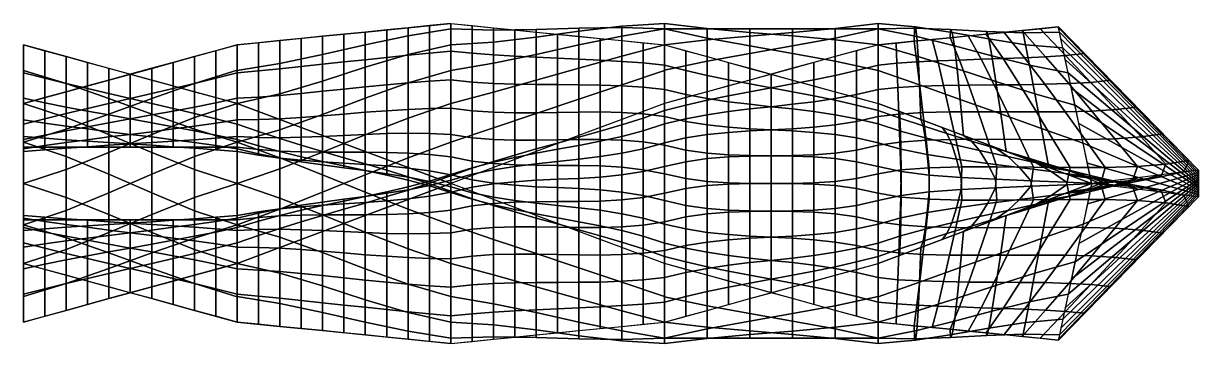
# Model space of a CAD drawing. Extents: x -33 to 54.7, y 53.9 to 60.1.
# Drawn here: x 32.68 to 54.68, y 54.01 to 60.01 of the extents above; entities that cross this region are included whole.
import ezdxf

# ---------------------------------------------------------------- set-up
doc = ezdxf.new("R2010")
doc.units = 0
doc.header["$LTSCALE"] = 2
doc.header["$MEASUREMENT"] = 0
doc.layers.get('0').update_dxf_attribs({"linetype": 'CONTINUOUS'})
for name, color, linetype in [('MESH1', 7, 'CONTINUOUS'), ('MESH2', 7, 'CONTINUOUS'), ('MESHGL', 7, 'CONTINUOUS'), ('POINTA', 7, 'CONTINUOUS')]:
    doc.layers.add(name, color=color, linetype=linetype)

# ---------------------------------------------------------------- blocks, each defined once
blk = doc.blocks.new('3')
at = {"layer": 'MESH1'}
mesh = blk.add_polymesh((6, 7), dxfattribs=at)
for k, corner in enumerate([(0, 0, 3), (0.776, 0, 2.898), (1.5, 0, 2.598), (2.121, 0, 2.121), (2.598, 0, 1.5), (2.898, 0, 0.776), (3, 0), (0.3, 0.8, 2.92), (1.047, 0.8, 2.771), (1.711, 0.8, 2.418), (2.255, 0.8, 1.89), (2.649, 0.8, 1.227), (2.873, 0.8, 0.479), (2.92, 0.8, -0.3), (0.6, 1.6, 2.839), (1.315, 1.6, 2.601), (1.935, 1.6, 2.179), (2.421, 1.6, 1.602), (2.744, 1.6, 0.914), (2.885, 1.6, 0.162), (2.839, 1.6, -0.6), (0.9, 2.4, 2.759), (1.583, 2.4, 2.418), (2.163, 2.4, 1.919), (2.598, 2.4, 1.295), (2.854, 2.4, 0.586), (2.91, 2.4, -0.162), (2.759, 2.4, -0.9), (1.2, 3.2, 2.678), (1.851, 3.2, 2.248), (2.387, 3.2, 1.68), (2.764, 3.2, 1.008), (2.949, 3.2, 0.273), (2.923, 3.2, -0.479), (2.678, 3.2, -1.2), (1.5, 4, 2.598), (2.121, 4, 2.121), (2.598, 4, 1.5), (2.898, 4, 0.776), (3, 4), (2.898, 4, -0.776), (2.598, 4, -1.5)]):
    mesh.set_mesh_vertex(divmod(k, 7), corner)
blk = doc.blocks.new('TIP')
at = {"layer": 'POINTA'}
for points in [[(-2.88, 0.002, -0.392), (-2.905, 0.008), (-0.221, -2.616, 0.433), (-0.179, -2.616, 0.361)], [(-2.805, -0.013, -0.776), (-2.88, 0.002, -0.392), (-0.179, -2.616, 0.361), (-0.137, -2.616, 0.289)], [(2.864, -0.013, 0.776), (2.939, 0.002, 0.392), (0.238, -2.616, -0.361), (0.196, -2.616, -0.289)], [(2.939, 0.002, 0.392), (2.964, 0.008), (0.279, -2.616, -0.433), (0.238, -2.616, -0.361)], [(-2.682, -0.04, -1.148), (-2.805, -0.013, -0.776), (-0.137, -2.616, 0.289), (-0.096, -2.616, 0.217)], [(-2.512, -0.076, -1.5), (-2.682, -0.04, -1.148), (-0.096, -2.616, 0.217), (-0.054, -2.616, 0.144)], [(-2.299, -0.121, -1.826), (-2.512, -0.076, -1.5), (-0.054, -2.616, 0.144), (-0.012, -2.616, 0.072)], [(-2.046, -0.175, -2.121), (-2.299, -0.121, -1.826), (-0.012, -2.616, 0.072), (0.029, -2.616)], [(-1.757, -0.236, -2.38), (-2.046, -0.175, -2.121), (0.029, -2.616), (0.071, -2.616, -0.072)], [(1.816, -0.236, 2.38), (2.104, -0.175, 2.121), (0.029, -2.616), (-0.012, -2.616, 0.072)], [(2.104, -0.175, 2.121), (2.357, -0.121, 1.826), (0.071, -2.616, -0.072), (0.029, -2.616)], [(2.357, -0.121, 1.826), (2.571, -0.076, 1.5), (0.113, -2.616, -0.144), (0.071, -2.616, -0.072)], [(2.571, -0.076, 1.5), (2.74, -0.04, 1.148), (0.154, -2.616, -0.217), (0.113, -2.616, -0.144)], [(2.74, -0.04, 1.148), (2.864, -0.013, 0.776), (0.196, -2.616, -0.289), (0.154, -2.616, -0.217)], [(-1.438, -0.304, -2.598), (-1.757, -0.236, -2.38), (0.071, -2.616, -0.072), (0.113, -2.616, -0.144)], [(-1.094, -0.377, -2.772), (-1.438, -0.304, -2.598), (0.113, -2.616, -0.144), (0.154, -2.616, -0.217)], [(-0.73, -0.455, -2.898), (-1.094, -0.377, -2.772), (0.154, -2.616, -0.217), (0.196, -2.616, -0.289)], [(0.789, -0.455, 2.898), (1.152, -0.377, 2.772), (-0.096, -2.616, 0.217), (-0.137, -2.616, 0.289)], [(1.152, -0.377, 2.772), (1.497, -0.304, 2.598), (-0.054, -2.616, 0.144), (-0.096, -2.616, 0.217)], [(1.497, -0.304, 2.598), (1.816, -0.236, 2.38), (-0.012, -2.616, 0.072), (-0.054, -2.616, 0.144)], [(-0.354, -0.535, -2.974), (-0.73, -0.455, -2.898), (0.196, -2.616, -0.289), (0.238, -2.616, -0.361)], [(0.029, -0.616, -3), (-0.354, -0.535, -2.974), (0.238, -2.616, -0.361), (0.279, -2.616, -0.433)], [(0.029, -0.616, 3), (0.412, -0.535, 2.974), (-0.179, -2.616, 0.361), (-0.221, -2.616, 0.433)], [(0.412, -0.535, 2.974), (0.789, -0.455, 2.898), (-0.137, -2.616, 0.289), (-0.179, -2.616, 0.361)]]:
    blk.add_3dface(points, dxfattribs=at)

msp = doc.modelspace()

# ---------------------------------------------------------------- block references
at = {"rotation": 90}
msp.add_blockref('TIP', (52.067, 56.981), dxfattribs=at)
at = {"layer": 'MESH1', "extrusion": (6.12574e-17, 1, -1.83664e-16), "rotation": 270}
msp.add_blockref('3', (-40.682, 0, 57.011), dxfattribs=at)
at = {"layer": 'MESH1', "extrusion": (5.30505e-17, 0.866025, 0.5), "rotation": 270}
msp.add_blockref('3', (-44.682, -28.505, 49.373), dxfattribs=at)
at = {"layer": 'MESH1', "extrusion": (3.06287e-17, 0.5, 0.866025), "rotation": 270}
msp.add_blockref('3', (-48.682, -49.373, 28.505), dxfattribs=at)
at = {"layer": 'MESH1', "extrusion": (5.30505e-17, 0.866025, -0.5), "rotation": 270}
msp.add_blockref('3', (-36.682, 28.505, 49.373), dxfattribs=at)
at = {"layer": 'MESH2', "extrusion": (-5.30505e-17, -0.866025, 0.5), "rotation": 89.99999999999999}
msp.add_blockref('3', (36.682, 28.505, -49.373), dxfattribs=at)
at = {"layer": 'MESH2', "extrusion": (-6.12574e-17, -1, 3.0607e-16), "rotation": 89.99999999999999}
msp.add_blockref('3', (40.682, 0, -57.011), dxfattribs=at)
at = {"layer": 'MESH2', "extrusion": (-5.30505e-17, -0.866025, -0.5), "rotation": 89.99999999999999}
msp.add_blockref('3', (44.682, -28.505, -49.373), dxfattribs=at)
at = {"layer": 'MESH2', "extrusion": (-3.06287e-17, -0.5, -0.866025), "rotation": 89.99999999999999}
msp.add_blockref('3', (48.682, -49.373, -28.505), dxfattribs=at)

# ---------------------------------------------------------------- meshes
at = {"layer": 'MESH1'}
mesh = msp.add_polymesh((6, 7), dxfattribs=at)
for k, corner in enumerate([(52.682, 57.011, 3), (52.52, 57.77, 2.898), (52.37, 58.478, 2.598), (52.241, 59.086, 2.121), (52.142, 59.552, 1.5), (52.079, 59.845, 0.776), (52.058, 59.945), (51.882, 57.311, 2.92), (51.742, 58.043, 2.771), (51.618, 58.694, 2.418), (51.516, 59.227, 1.89), (51.442, 59.613, 1.227), (51.397, 59.833, 0.479), (51.383, 59.878, -0.3), (51.082, 57.611, 2.839), (50.979, 58.315, 2.601), (50.887, 58.925, 2.179), (50.811, 59.403, 1.602), (50.754, 59.72, 0.914), (50.719, 59.858, 0.162), (50.707, 59.811, -0.6), (50.282, 57.911, 2.759), (50.223, 58.587, 2.418), (50.164, 59.162, 1.919), (50.111, 59.591, 1.295), (50.069, 59.843, 0.586), (50.042, 59.896, -0.162), (50.032, 59.743, -0.9), (49.482, 58.211, 2.678), (49.46, 58.86, 2.248), (49.434, 59.393, 1.68), (49.406, 59.767, 1.008), (49.381, 59.95, 0.273), (49.364, 59.921, -0.479), (49.357, 59.676, -1.2), (48.682, 58.511, 2.598), (48.682, 59.132, 2.121), (48.682, 59.609, 1.5), (48.682, 59.909, 0.776), (48.682, 60.011), (48.682, 59.909, -0.776), (48.682, 59.609, -1.5)]):
    mesh.set_mesh_vertex(divmod(k, 7), corner)
mesh = msp.add_polymesh((6, 7), dxfattribs=at)
for k, corner in enumerate([(52.682, 57.011, -3), (52.52, 56.251, -2.898), (52.37, 55.544, -2.598), (52.241, 54.936, -2.121), (52.142, 54.47, -1.5), (52.079, 54.176, -0.776), (52.058, 54.076), (51.882, 56.711, -2.92), (51.742, 55.979, -2.771), (51.618, 55.328, -2.418), (51.516, 54.794, -1.89), (51.442, 54.408, -1.227), (51.397, 54.189, -0.479), (51.383, 54.144, 0.3), (51.082, 56.411, -2.839), (50.979, 55.706, -2.601), (50.887, 55.096, -2.179), (50.811, 54.618, -1.602), (50.754, 54.301, -0.914), (50.719, 54.164, -0.162), (50.707, 54.211, 0.6), (50.282, 56.111, -2.759), (50.223, 55.434, -2.418), (50.164, 54.86, -1.919), (50.111, 54.431, -1.295), (50.069, 54.179, -0.586), (50.042, 54.126, 0.162), (50.032, 54.278, 0.9), (49.482, 55.811, -2.678), (49.46, 55.162, -2.248), (49.434, 54.629, -1.68), (49.406, 54.254, -1.008), (49.381, 54.072, -0.273), (49.364, 54.1, 0.479), (49.357, 54.345, 1.2), (48.682, 55.511, -2.598), (48.682, 54.889, -2.121), (48.682, 54.413, -1.5), (48.682, 54.113, -0.776), (48.682, 54.011), (48.682, 54.113, 0.776), (48.682, 54.413, 1.5)]):
    mesh.set_mesh_vertex(divmod(k, 7), corner)
at = {"layer": 'MESHGL'}
mesh = msp.add_polymesh((11, 11), dxfattribs=at)
for k, corner in enumerate([(40.682, 57.011, 3), (40.682, 56.864, 2.481), (40.682, 56.843, 1.941), (40.682, 56.948, 1.412), (40.682, 57.174, 0.922), (40.682, 57.509, 0.498), (40.682, 57.932, 0.164), (40.682, 58.423, -0.062), (40.682, 58.952, -0.168), (40.682, 59.491, -0.147), (40.682, 60.011), (40.282, 57.161, 2.96), (40.282, 57.004, 2.442), (40.282, 56.965, 1.899), (40.282, 57.047, 1.361), (40.282, 57.246, 0.859), (40.282, 57.553, 0.42), (40.282, 57.951, 0.07), (40.282, 58.417, -0.173), (40.282, 58.928, -0.294), (40.282, 59.455, -0.286), (40.282, 59.971, -0.15), (39.882, 57.311, 2.92), (39.882, 57.134, 2.412), (39.882, 57.071, 1.873), (39.882, 57.127, 1.334), (39.882, 57.3, 0.825), (39.882, 57.58, 0.374), (39.882, 57.954, 0.006), (39.882, 58.401, -0.256), (39.882, 58.897, -0.399), (39.882, 59.416, -0.415), (39.882, 59.93, -0.3), (39.482, 57.461, 2.879), (39.482, 57.258, 2.388), (39.482, 57.167, 1.86), (39.482, 57.194, 1.324), (39.482, 57.339, 0.811), (39.482, 57.594, 0.35), (39.482, 57.946, -0.034), (39.482, 58.376, -0.319), (39.482, 58.861, -0.489), (39.482, 59.374, -0.534), (39.482, 59.89, -0.45), (39.082, 57.611, 2.839), (39.082, 57.377, 2.369), (39.082, 57.255, 1.854), (39.082, 57.252, 1.326), (39.082, 57.369, 0.812), (39.082, 57.599, 0.341), (39.082, 57.931, -0.06), (39.082, 58.345, -0.369), (39.082, 58.821, -0.568), (39.082, 59.332, -0.647), (39.082, 59.85, -0.6), (38.682, 57.761, 2.799), (38.682, 57.494, 2.351), (38.682, 57.34, 1.853), (38.682, 57.306, 1.333), (38.682, 57.394, 0.819), (38.682, 57.6, 0.34), (38.682, 57.912, -0.078), (38.682, 58.312, -0.411), (38.682, 58.78, -0.642), (38.682, 59.289, -0.757), (38.682, 59.81, -0.75), (38.282, 57.911, 2.759), (38.282, 57.611, 2.333), (38.282, 57.424, 1.852), (38.282, 57.359, 1.34), (38.282, 57.419, 0.826), (38.282, 57.6, 0.339), (38.282, 57.893, -0.096), (38.282, 58.279, -0.454), (38.282, 58.739, -0.716), (38.282, 59.245, -0.867), (38.282, 59.77, -0.9), (37.882, 58.061, 2.719), (37.882, 57.731, 2.314), (37.882, 57.512, 1.846), (37.882, 57.417, 1.342), (37.882, 57.449, 0.827), (37.882, 57.605, 0.33), (37.882, 57.877, -0.121), (37.882, 58.249, -0.503), (37.882, 58.7, -0.795), (37.882, 59.203, -0.98), (37.882, 59.729, -1.05), (37.482, 58.211, 2.678), (37.482, 57.854, 2.29), (37.482, 57.608, 1.833), (37.482, 57.484, 1.332), (37.482, 57.488, 0.813), (37.482, 57.619, 0.306), (37.482, 57.869, -0.162), (37.482, 58.224, -0.566), (37.482, 58.663, -0.884), (37.482, 59.161, -1.099), (37.482, 59.689, -1.2), (37.082, 58.361, 2.638), (37.082, 57.985, 2.26), (37.082, 57.715, 1.807), (37.082, 57.564, 1.304), (37.082, 57.541, 0.779), (37.082, 57.646, 0.259), (37.082, 57.873, -0.225), (37.082, 58.208, -0.649), (37.082, 58.632, -0.989), (37.082, 59.122, -1.227), (37.082, 59.649, -1.35), (36.682, 58.511, 2.598), (36.682, 58.124, 2.221), (36.682, 57.836, 1.765), (36.682, 57.663, 1.254), (36.682, 57.613, 0.716), (36.682, 57.691, 0.182), (36.682, 57.891, -0.319), (36.682, 58.202, -0.76), (36.682, 58.608, -1.116), (36.682, 59.086, -1.367), (36.682, 59.609, -1.5)]):
    mesh.set_mesh_vertex(divmod(k, 11), corner)
mesh = msp.add_polymesh((11, 11), dxfattribs=at)
for k, corner in enumerate([(44.682, 59.609, 1.5), (44.682, 59.232, 1.113), (44.682, 58.776, 0.825), (44.682, 58.265, 0.652), (44.682, 57.727, 0.602), (44.682, 57.193, 0.68), (44.682, 56.692, 0.88), (44.682, 56.251, 1.191), (44.682, 55.895, 1.597), (44.682, 55.644, 2.075), (44.682, 55.511, 2.598), (44.282, 59.649, 1.35), (44.282, 59.271, 0.974), (44.282, 58.818, 0.704), (44.282, 58.315, 0.553), (44.282, 57.79, 0.53), (44.282, 57.27, 0.635), (44.282, 56.785, 0.862), (44.282, 56.361, 1.197), (44.282, 56.021, 1.622), (44.282, 55.784, 2.111), (44.282, 55.661, 2.638), (43.882, 59.689, 1.2), (43.882, 59.301, 0.843), (43.882, 58.844, 0.597), (43.882, 58.342, 0.473), (43.882, 57.824, 0.477), (43.882, 57.317, 0.608), (43.882, 56.849, 0.859), (43.882, 56.445, 1.214), (43.882, 56.127, 1.653), (43.882, 55.912, 2.151), (43.882, 55.811, 2.678), (43.482, 59.729, 1.05), (43.482, 59.325, 0.72), (43.482, 58.857, 0.501), (43.482, 58.352, 0.406), (43.482, 57.838, 0.438), (43.482, 57.341, 0.594), (43.482, 56.889, 0.866), (43.482, 56.508, 1.238), (43.482, 56.216, 1.689), (43.482, 56.031, 2.192), (43.482, 55.961, 2.719), (43.082, 59.77, 0.9), (43.082, 59.344, 0.6), (43.082, 58.863, 0.413), (43.082, 58.351, 0.348), (43.082, 57.837, 0.408), (43.082, 57.35, 0.589), (43.082, 56.915, 0.882), (43.082, 56.557, 1.269), (43.082, 56.295, 1.728), (43.082, 56.144, 2.234), (43.082, 56.111, 2.759), (42.682, 59.81, 0.75), (42.682, 59.362, 0.483), (42.682, 58.864, 0.329), (42.682, 58.344, 0.295), (42.682, 57.83, 0.383), (42.682, 57.351, 0.589), (42.682, 56.933, 0.901), (42.682, 56.6, 1.302), (42.682, 56.369, 1.769), (42.682, 56.254, 2.278), (42.682, 56.261, 2.799), (42.282, 59.85, 0.6), (42.282, 59.379, 0.366), (42.282, 58.865, 0.244), (42.282, 58.336, 0.241), (42.282, 57.822, 0.358), (42.282, 57.352, 0.588), (42.282, 56.951, 0.92), (42.282, 56.642, 1.335), (42.282, 56.443, 1.81), (42.282, 56.364, 2.321), (42.282, 56.411, 2.839), (41.882, 59.89, 0.45), (41.882, 59.399, 0.247), (41.882, 58.871, 0.156), (41.882, 58.335, 0.183), (41.882, 57.822, 0.328), (41.882, 57.361, 0.583), (41.882, 56.977, 0.935), (41.882, 56.692, 1.365), (41.882, 56.522, 1.85), (41.882, 56.477, 2.364), (41.882, 56.561, 2.879), (41.482, 59.93, 0.3), (41.482, 59.423, 0.123), (41.482, 58.884, 0.061), (41.482, 58.345, 0.116), (41.482, 57.835, 0.289), (41.482, 57.384, 0.569), (41.482, 57.017, 0.943), (41.482, 56.755, 1.39), (41.482, 56.611, 1.886), (41.482, 56.596, 2.405), (41.482, 56.711, 2.92), (41.082, 59.971, 0.15), (41.082, 59.453, -0.007), (41.082, 58.91, -0.046), (41.082, 58.372, 0.036), (41.082, 57.87, 0.236), (41.082, 57.431, 0.542), (41.082, 57.081, 0.94), (41.082, 56.838, 1.406), (41.082, 56.717, 1.917), (41.082, 56.724, 2.444), (41.082, 56.861, 2.96), (40.682, 60.011), (40.682, 59.491, -0.147), (40.682, 58.952, -0.168), (40.682, 58.423, -0.062), (40.682, 57.932, 0.164), (40.682, 57.509, 0.498), (40.682, 57.174, 0.922), (40.682, 56.948, 1.412), (40.682, 56.843, 1.941), (40.682, 56.864, 2.481), (40.682, 57.011, 3)]):
    mesh.set_mesh_vertex(divmod(k, 11), corner)
mesh = msp.add_polymesh((11, 11), dxfattribs=at)
for k, corner in enumerate([(48.682, 55.511, -2.598), (48.682, 55.644, -2.075), (48.682, 55.895, -1.597), (48.682, 56.251, -1.191), (48.682, 56.692, -0.88), (48.682, 57.193, -0.68), (48.682, 57.727, -0.602), (48.682, 58.265, -0.652), (48.682, 58.776, -0.825), (48.682, 59.232, -1.113), (48.682, 59.609, -1.5), (49.082, 55.661, -2.638), (49.093, 55.789, -2.11), (49.101, 56.029, -1.62), (49.108, 56.367, -1.195), (49.114, 56.785, -0.858), (49.11, 57.266, -0.633), (49.09, 57.787, -0.535), (49.07, 58.312, -0.562), (49.051, 58.813, -0.713), (49.034, 59.265, -0.98), (49.019, 59.643, -1.35), (49.482, 55.811, -2.678), (49.525, 55.932, -2.147), (49.565, 56.155, -1.648), (49.603, 56.467, -1.206), (49.64, 56.852, -0.844), (49.641, 57.307, -0.598), (49.581, 57.821, -0.494), (49.522, 58.34, -0.505), (49.465, 58.837, -0.631), (49.409, 59.29, -0.867), (49.357, 59.676, -1.2), (49.882, 55.961, -2.719), (49.973, 56.074, -2.184), (50.063, 56.275, -1.678), (50.15, 56.555, -1.222), (50.236, 56.899, -0.837), (50.249, 57.324, -0.574), (50.136, 57.837, -0.472), (50.023, 58.353, -0.472), (49.911, 58.851, -0.573), (49.802, 59.309, -0.769), (49.695, 59.71, -1.05), (50.282, 56.111, -2.759), (50.433, 56.214, -2.222), (50.582, 56.392, -1.711), (50.731, 56.635, -1.243), (50.879, 56.932, -0.833), (50.908, 57.325, -0.556), (50.731, 57.839, -0.464), (50.555, 58.356, -0.455), (50.38, 58.857, -0.529), (50.205, 59.325, -0.68), (50.032, 59.743, -0.9), (50.682, 56.261, -2.799), (50.897, 56.354, -2.261), (51.113, 56.507, -1.745), (51.329, 56.712, -1.265), (51.545, 56.959, -0.832), (51.592, 57.318, -0.542), (51.348, 57.836, -0.463), (51.103, 58.354, -0.447), (50.859, 58.86, -0.493), (50.614, 59.339, -0.597), (50.37, 59.777, -0.75), (51.082, 56.411, -2.839), (51.362, 56.494, -2.299), (51.644, 56.622, -1.779), (51.927, 56.788, -1.287), (52.211, 56.986, -0.831), (52.277, 57.311, -0.527), (51.964, 57.832, -0.461), (51.652, 58.353, -0.439), (51.338, 58.863, -0.458), (51.024, 59.352, -0.514), (50.707, 59.811, -0.6), (51.482, 56.561, -2.879), (51.822, 56.635, -2.337), (52.164, 56.739, -1.811), (52.508, 56.869, -1.307), (52.853, 57.019, -0.828), (52.936, 57.312, -0.509), (52.56, 57.835, -0.453), (52.184, 58.356, -0.422), (51.806, 58.87, -0.414), (51.427, 59.368, -0.425), (51.045, 59.844, -0.45), (51.882, 56.711, -2.92), (52.27, 56.776, -2.374), (52.661, 56.859, -1.842), (53.055, 56.957, -1.324), (53.449, 57.066, -0.82), (53.543, 57.329, -0.485), (53.114, 57.85, -0.432), (52.684, 58.369, -0.389), (52.253, 58.883, -0.355), (51.819, 59.387, -0.327), (51.383, 59.878, -0.3), (52.282, 56.861, -2.96), (52.702, 56.919, -2.411), (53.125, 56.985, -1.869), (53.55, 57.057, -1.335), (53.975, 57.133, -0.806), (54.074, 57.371, -0.451), (53.606, 57.884, -0.39), (53.137, 58.397, -0.332), (52.666, 58.907, -0.274), (52.194, 59.412, -0.214), (51.72, 59.912, -0.15), (52.682, 57.011, -3), (53.113, 57.065, -2.446), (53.545, 57.119, -1.892), (53.976, 57.173, -1.338), (54.408, 57.227, -0.784), (54.503, 57.444, -0.404), (54.014, 57.944, -0.323), (53.525, 58.444, -0.242), (53.036, 58.945, -0.161), (52.547, 59.445, -0.081), (52.058, 59.945)]):
    mesh.set_mesh_vertex(divmod(k, 11), corner)
mesh = msp.add_polymesh((11, 11), dxfattribs=at)
for k, corner in enumerate([(36.682, 58.511, 2.598), (36.682, 58.124, 2.221), (36.682, 57.836, 1.765), (36.682, 57.663, 1.254), (36.682, 57.613, 0.716), (36.682, 57.691, 0.182), (36.682, 57.891, -0.319), (36.682, 58.202, -0.76), (36.682, 58.608, -1.116), (36.682, 59.086, -1.367), (36.682, 59.609, -1.5), (36.282, 58.621, 2.488), (36.282, 58.226, 2.118), (36.282, 57.92, 1.668), (36.282, 57.723, 1.161), (36.282, 57.644, 0.626), (36.282, 57.691, 0.093), (36.282, 57.86, -0.409), (36.282, 58.142, -0.853), (36.282, 58.524, -1.213), (36.282, 58.984, -1.47), (36.282, 59.499, -1.61), (35.882, 58.73, 2.378), (35.882, 58.324, 2.027), (35.882, 58, 1.592), (35.882, 57.779, 1.097), (35.882, 57.673, 0.57), (35.882, 57.691, 0.039), (35.882, 57.831, -0.466), (35.882, 58.086, -0.917), (35.882, 58.444, -1.289), (35.882, 58.886, -1.561), (35.882, 59.389, -1.72), (35.482, 58.84, 2.269), (35.482, 58.419, 1.945), (35.482, 58.076, 1.533), (35.482, 57.832, 1.055), (35.482, 57.701, 0.538), (35.482, 57.691, 0.011), (35.482, 57.804, -0.497), (35.482, 58.033, -0.959), (35.482, 58.368, -1.348), (35.482, 58.791, -1.644), (35.482, 59.279, -1.829), (35.082, 58.95, 2.159), (35.082, 58.512, 1.868), (35.082, 58.15, 1.484), (35.082, 57.883, 1.027), (35.082, 57.727, 0.524), (35.082, 57.691, 0.001), (35.082, 57.777, -0.512), (35.082, 57.982, -0.986), (35.082, 58.295, -1.397), (35.082, 58.698, -1.721), (35.082, 59.17, -1.939), (34.682, 59.06, 2.049), (34.682, 58.605, 1.794), (34.682, 58.222, 1.44), (34.682, 57.932, 1.007), (34.682, 57.752, 0.518), (34.682, 57.691), (34.682, 57.752, -0.518), (34.682, 57.932, -1.007), (34.682, 58.222, -1.44), (34.682, 58.605, -1.794), (34.682, 59.06, -2.049), (34.282, 59.17, 1.939), (34.282, 58.698, 1.721), (34.282, 58.295, 1.397), (34.282, 57.982, 0.986), (34.282, 57.777, 0.512), (34.282, 57.691, -0.001), (34.282, 57.727, -0.524), (34.282, 57.883, -1.027), (34.282, 58.15, -1.484), (34.282, 58.512, -1.868), (34.282, 58.95, -2.159), (33.882, 59.279, 1.829), (33.882, 58.791, 1.644), (33.882, 58.368, 1.348), (33.882, 58.033, 0.959), (33.882, 57.804, 0.497), (33.882, 57.691, -0.011), (33.882, 57.701, -0.538), (33.882, 57.832, -1.055), (33.882, 58.076, -1.533), (33.882, 58.419, -1.945), (33.882, 58.84, -2.269), (33.482, 59.389, 1.72), (33.482, 58.886, 1.561), (33.482, 58.444, 1.289), (33.482, 58.086, 0.917), (33.482, 57.831, 0.466), (33.482, 57.691, -0.039), (33.482, 57.673, -0.57), (33.482, 57.779, -1.097), (33.482, 58, -1.592), (33.482, 58.324, -2.027), (33.482, 58.73, -2.378), (33.082, 59.499, 1.61), (33.082, 58.984, 1.47), (33.082, 58.524, 1.213), (33.082, 58.142, 0.853), (33.082, 57.86, 0.409), (33.082, 57.691, -0.093), (33.082, 57.644, -0.626), (33.082, 57.723, -1.161), (33.082, 57.92, -1.668), (33.082, 58.226, -2.118), (33.082, 58.621, -2.488), (32.682, 59.609, 1.5), (32.682, 59.086, 1.367), (32.682, 58.608, 1.116), (32.682, 58.202, 0.76), (32.682, 57.891, 0.319), (32.682, 57.691, -0.182), (32.682, 57.613, -0.716), (32.682, 57.663, -1.254), (32.682, 57.836, -1.765), (32.682, 58.124, -2.221), (32.682, 58.511, -2.598)]):
    mesh.set_mesh_vertex(divmod(k, 11), corner)
mesh = msp.add_polymesh((11, 11), dxfattribs=at)
for k, corner in enumerate([(48.682, 55.511, -2.598), (48.682, 55.644, -2.075), (48.682, 55.895, -1.597), (48.682, 56.251, -1.191), (48.682, 56.692, -0.88), (48.682, 57.193, -0.68), (48.682, 57.727, -0.602), (48.682, 58.265, -0.652), (48.682, 58.776, -0.825), (48.682, 59.232, -1.113), (48.682, 59.609, -1.5), (48.282, 55.401, -2.488), (48.282, 55.541, -1.973), (48.282, 55.798, -1.513), (48.282, 56.158, -1.131), (48.282, 56.601, -0.849), (48.282, 57.104, -0.68), (48.282, 57.637, -0.634), (48.282, 58.172, -0.712), (48.282, 58.679, -0.91), (48.282, 59.129, -1.215), (48.282, 59.499, -1.61), (47.882, 55.291, -2.378), (47.882, 55.449, -1.875), (47.882, 55.722, -1.433), (47.882, 56.094, -1.075), (47.882, 56.545, -0.82), (47.882, 57.05, -0.68), (47.882, 57.58, -0.663), (47.882, 58.108, -0.768), (47.882, 58.603, -0.989), (47.882, 59.038, -1.313), (47.882, 59.389, -1.72), (47.482, 55.181, -2.269), (47.482, 55.367, -1.78), (47.482, 55.663, -1.357), (47.482, 56.052, -1.022), (47.482, 56.514, -0.793), (47.482, 57.022, -0.68), (47.482, 57.549, -0.69), (47.482, 58.066, -0.821), (47.482, 58.543, -1.065), (47.482, 58.955, -1.408), (47.482, 59.279, -1.829), (47.082, 55.072, -2.159), (47.082, 55.29, -1.687), (47.082, 55.614, -1.284), (47.082, 56.024, -0.972), (47.082, 56.499, -0.767), (47.082, 57.012, -0.68), (47.082, 57.535, -0.716), (47.082, 58.038, -0.872), (47.082, 58.495, -1.139), (47.082, 58.879, -1.502), (47.082, 59.17, -1.939), (46.682, 54.962, -2.049), (46.682, 55.217, -1.594), (46.682, 55.57, -1.211), (46.682, 56.004, -0.922), (46.682, 56.493, -0.741), (46.682, 57.011, -0.68), (46.682, 57.529, -0.741), (46.682, 58.018, -0.922), (46.682, 58.451, -1.211), (46.682, 58.805, -1.594), (46.682, 59.06, -2.049), (46.282, 54.852, -1.939), (46.282, 55.143, -1.502), (46.282, 55.527, -1.139), (46.282, 55.984, -0.872), (46.282, 56.487, -0.716), (46.282, 57.01, -0.68), (46.282, 57.522, -0.767), (46.282, 57.997, -0.972), (46.282, 58.408, -1.284), (46.282, 58.731, -1.687), (46.282, 58.95, -2.159), (45.882, 54.742, -1.829), (45.882, 55.066, -1.408), (45.882, 55.478, -1.065), (45.882, 55.956, -0.821), (45.882, 56.473, -0.69), (45.882, 57, -0.68), (45.882, 57.508, -0.793), (45.882, 57.97, -1.022), (45.882, 58.359, -1.357), (45.882, 58.655, -1.78), (45.882, 58.84, -2.269), (45.482, 54.632, -1.72), (45.482, 54.984, -1.313), (45.482, 55.419, -0.989), (45.482, 55.914, -0.768), (45.482, 56.441, -0.663), (45.482, 56.972, -0.68), (45.482, 57.477, -0.82), (45.482, 57.928, -1.075), (45.482, 58.3, -1.433), (45.482, 58.572, -1.875), (45.482, 58.73, -2.378), (45.082, 54.523, -1.61), (45.082, 54.892, -1.215), (45.082, 55.343, -0.91), (45.082, 55.85, -0.712), (45.082, 56.385, -0.634), (45.082, 56.918, -0.68), (45.082, 57.42, -0.849), (45.082, 57.864, -1.131), (45.082, 58.224, -1.513), (45.082, 58.481, -1.973), (45.082, 58.621, -2.488), (44.682, 54.413, -1.5), (44.682, 54.789, -1.113), (44.682, 55.246, -0.825), (44.682, 55.757, -0.652), (44.682, 56.294, -0.602), (44.682, 56.829, -0.68), (44.682, 57.33, -0.88), (44.682, 57.771, -1.191), (44.682, 58.127, -1.597), (44.682, 58.378, -2.075), (44.682, 58.511, -2.598)]):
    mesh.set_mesh_vertex(divmod(k, 11), corner)
mesh = msp.add_polymesh((11, 11), dxfattribs=at)
for k, corner in enumerate([(48.682, 58.511, 2.598), (48.682, 58.378, 2.075), (48.682, 58.127, 1.597), (48.682, 57.771, 1.191), (48.682, 57.33, 0.88), (48.682, 56.829, 0.68), (48.682, 56.294, 0.602), (48.682, 55.757, 0.652), (48.682, 55.246, 0.825), (48.682, 54.789, 1.113), (48.682, 54.413, 1.5), (48.282, 58.621, 2.488), (48.282, 58.481, 1.973), (48.282, 58.224, 1.513), (48.282, 57.864, 1.131), (48.282, 57.42, 0.849), (48.282, 56.918, 0.68), (48.282, 56.385, 0.634), (48.282, 55.85, 0.712), (48.282, 55.343, 0.91), (48.282, 54.892, 1.215), (48.282, 54.523, 1.61), (47.882, 58.73, 2.378), (47.882, 58.572, 1.875), (47.882, 58.3, 1.433), (47.882, 57.928, 1.075), (47.882, 57.477, 0.82), (47.882, 56.972, 0.68), (47.882, 56.441, 0.663), (47.882, 55.914, 0.768), (47.882, 55.419, 0.989), (47.882, 54.984, 1.313), (47.882, 54.632, 1.72), (47.482, 58.84, 2.269), (47.482, 58.655, 1.78), (47.482, 58.359, 1.357), (47.482, 57.97, 1.022), (47.482, 57.508, 0.793), (47.482, 57, 0.68), (47.482, 56.473, 0.69), (47.482, 55.956, 0.821), (47.482, 55.478, 1.065), (47.482, 55.066, 1.408), (47.482, 54.742, 1.829), (47.082, 58.95, 2.159), (47.082, 58.731, 1.687), (47.082, 58.408, 1.284), (47.082, 57.997, 0.972), (47.082, 57.522, 0.767), (47.082, 57.01, 0.68), (47.082, 56.487, 0.716), (47.082, 55.984, 0.872), (47.082, 55.527, 1.139), (47.082, 55.143, 1.502), (47.082, 54.852, 1.939), (46.682, 59.06, 2.049), (46.682, 58.805, 1.594), (46.682, 58.451, 1.211), (46.682, 58.018, 0.922), (46.682, 57.529, 0.741), (46.682, 57.011, 0.68), (46.682, 56.493, 0.741), (46.682, 56.004, 0.922), (46.682, 55.57, 1.211), (46.682, 55.217, 1.594), (46.682, 54.962, 2.049), (46.282, 59.17, 1.939), (46.282, 58.879, 1.502), (46.282, 58.495, 1.139), (46.282, 58.038, 0.872), (46.282, 57.535, 0.716), (46.282, 57.012, 0.68), (46.282, 56.499, 0.767), (46.282, 56.024, 0.972), (46.282, 55.614, 1.284), (46.282, 55.29, 1.687), (46.282, 55.072, 2.159), (45.882, 59.279, 1.829), (45.882, 58.955, 1.408), (45.882, 58.543, 1.065), (45.882, 58.066, 0.821), (45.882, 57.549, 0.69), (45.882, 57.022, 0.68), (45.882, 56.514, 0.793), (45.882, 56.052, 1.022), (45.882, 55.663, 1.357), (45.882, 55.367, 1.78), (45.882, 55.181, 2.269), (45.482, 59.389, 1.72), (45.482, 59.038, 1.313), (45.482, 58.603, 0.989), (45.482, 58.108, 0.768), (45.482, 57.58, 0.663), (45.482, 57.05, 0.68), (45.482, 56.545, 0.82), (45.482, 56.094, 1.075), (45.482, 55.722, 1.433), (45.482, 55.449, 1.875), (45.482, 55.291, 2.378), (45.082, 59.499, 1.61), (45.082, 59.129, 1.215), (45.082, 58.679, 0.91), (45.082, 58.172, 0.712), (45.082, 57.637, 0.634), (45.082, 57.104, 0.68), (45.082, 56.601, 0.849), (45.082, 56.158, 1.131), (45.082, 55.798, 1.513), (45.082, 55.541, 1.973), (45.082, 55.401, 2.488), (44.682, 59.609, 1.5), (44.682, 59.232, 1.113), (44.682, 58.776, 0.825), (44.682, 58.265, 0.652), (44.682, 57.727, 0.602), (44.682, 57.193, 0.68), (44.682, 56.692, 0.88), (44.682, 56.251, 1.191), (44.682, 55.895, 1.597), (44.682, 55.644, 2.075), (44.682, 55.511, 2.598)]):
    mesh.set_mesh_vertex(divmod(k, 11), corner)
mesh = msp.add_polymesh((11, 11), dxfattribs=at)
for k, corner in enumerate([(44.682, 54.413, -1.5), (44.682, 54.789, -1.113), (44.682, 55.246, -0.825), (44.682, 55.757, -0.652), (44.682, 56.294, -0.602), (44.682, 56.829, -0.68), (44.682, 57.33, -0.88), (44.682, 57.771, -1.191), (44.682, 58.127, -1.597), (44.682, 58.378, -2.075), (44.682, 58.511, -2.598), (44.282, 54.373, -1.35), (44.282, 54.751, -0.974), (44.282, 55.204, -0.704), (44.282, 55.707, -0.553), (44.282, 56.232, -0.53), (44.282, 56.751, -0.635), (44.282, 57.236, -0.862), (44.282, 57.66, -1.197), (44.282, 58, -1.622), (44.282, 58.238, -2.111), (44.282, 58.361, -2.638), (43.882, 54.332, -1.2), (43.882, 54.721, -0.843), (43.882, 55.178, -0.597), (43.882, 55.679, -0.473), (43.882, 56.197, -0.477), (43.882, 56.705, -0.608), (43.882, 57.173, -0.859), (43.882, 57.577, -1.214), (43.882, 57.895, -1.653), (43.882, 58.11, -2.151), (43.882, 58.211, -2.678), (43.482, 54.292, -1.05), (43.482, 54.697, -0.72), (43.482, 55.164, -0.501), (43.482, 55.669, -0.406), (43.482, 56.184, -0.438), (43.482, 56.681, -0.594), (43.482, 57.132, -0.866), (43.482, 57.514, -1.238), (43.482, 57.805, -1.689), (43.482, 57.991, -2.192), (43.482, 58.061, -2.719), (43.082, 54.252, -0.9), (43.082, 54.677, -0.6), (43.082, 55.159, -0.413), (43.082, 55.671, -0.348), (43.082, 56.184, -0.408), (43.082, 56.672, -0.589), (43.082, 57.107, -0.882), (43.082, 57.465, -1.269), (43.082, 57.726, -1.728), (43.082, 57.878, -2.234), (43.082, 57.911, -2.759), (42.682, 54.212, -0.75), (42.682, 54.66, -0.483), (42.682, 55.158, -0.329), (42.682, 55.678, -0.295), (42.682, 56.192, -0.383), (42.682, 56.671, -0.589), (42.682, 57.089, -0.901), (42.682, 57.422, -1.302), (42.682, 57.653, -1.769), (42.682, 57.768, -2.278), (42.682, 57.761, -2.799), (42.282, 54.172, -0.6), (42.282, 54.642, -0.366), (42.282, 55.156, -0.244), (42.282, 55.685, -0.241), (42.282, 56.199, -0.358), (42.282, 56.67, -0.588), (42.282, 57.071, -0.92), (42.282, 57.379, -1.335), (42.282, 57.579, -1.81), (42.282, 57.658, -2.321), (42.282, 57.611, -2.839), (41.882, 54.131, -0.45), (41.882, 54.623, -0.247), (41.882, 55.151, -0.156), (41.882, 55.687, -0.183), (41.882, 56.2, -0.328), (41.882, 56.661, -0.583), (41.882, 57.045, -0.935), (41.882, 57.33, -1.365), (41.882, 57.5, -1.85), (41.882, 57.544, -2.364), (41.882, 57.461, -2.879), (41.482, 54.091, -0.3), (41.482, 54.599, -0.123), (41.482, 55.138, -0.061), (41.482, 55.677, -0.116), (41.482, 56.186, -0.289), (41.482, 56.637, -0.569), (41.482, 57.004, -0.943), (41.482, 57.267, -1.39), (41.482, 57.41, -1.886), (41.482, 57.425, -2.405), (41.482, 57.311, -2.92), (41.082, 54.051, -0.15), (41.082, 54.569, 0.007), (41.082, 55.112, 0.046), (41.082, 55.649, -0.036), (41.082, 56.152, -0.236), (41.082, 56.59, -0.542), (41.082, 56.941, -0.94), (41.082, 57.184, -1.406), (41.082, 57.305, -1.917), (41.082, 57.297, -2.444), (41.082, 57.161, -2.96), (40.682, 54.011), (40.682, 54.53, 0.147), (40.682, 55.07, 0.168), (40.682, 55.599, 0.062), (40.682, 56.089, -0.164), (40.682, 56.513, -0.498), (40.682, 56.847, -0.922), (40.682, 57.073, -1.412), (40.682, 57.179, -1.941), (40.682, 57.157, -2.481), (40.682, 57.011, -3)]):
    mesh.set_mesh_vertex(divmod(k, 11), corner)
mesh = msp.add_polymesh((11, 11), dxfattribs=at)
for k, corner in enumerate([(48.682, 58.511, 2.598), (48.682, 58.378, 2.075), (48.682, 58.127, 1.597), (48.682, 57.771, 1.191), (48.682, 57.33, 0.88), (48.682, 56.829, 0.68), (48.682, 56.294, 0.602), (48.682, 55.757, 0.652), (48.682, 55.246, 0.825), (48.682, 54.789, 1.113), (48.682, 54.413, 1.5), (49.082, 58.361, 2.638), (49.093, 58.233, 2.11), (49.101, 57.993, 1.62), (49.108, 57.655, 1.195), (49.114, 57.236, 0.858), (49.11, 56.756, 0.633), (49.09, 56.235, 0.535), (49.07, 55.71, 0.562), (49.051, 55.208, 0.713), (49.034, 54.757, 0.98), (49.019, 54.379, 1.35), (49.482, 58.211, 2.678), (49.525, 58.089, 2.147), (49.565, 57.867, 1.648), (49.603, 57.555, 1.206), (49.64, 57.17, 0.844), (49.641, 56.714, 0.598), (49.581, 56.2, 0.494), (49.522, 55.682, 0.505), (49.465, 55.184, 0.631), (49.409, 54.732, 0.867), (49.357, 54.345, 1.2), (49.882, 58.061, 2.719), (49.973, 57.948, 2.184), (50.063, 57.746, 1.678), (50.15, 57.467, 1.222), (50.236, 57.123, 0.837), (50.249, 56.697, 0.574), (50.136, 56.185, 0.472), (50.023, 55.669, 0.472), (49.911, 55.171, 0.573), (49.802, 54.712, 0.769), (49.695, 54.312, 1.05), (50.282, 57.911, 2.759), (50.433, 57.807, 2.222), (50.582, 57.63, 1.711), (50.731, 57.386, 1.243), (50.879, 57.089, 0.833), (50.908, 56.696, 0.556), (50.731, 56.182, 0.464), (50.555, 55.666, 0.455), (50.38, 55.164, 0.529), (50.205, 54.697, 0.68), (50.032, 54.278, 0.9), (50.682, 57.761, 2.799), (50.897, 57.667, 2.261), (51.113, 57.515, 1.745), (51.329, 57.31, 1.265), (51.545, 57.063, 0.832), (51.592, 56.703, 0.542), (51.348, 56.186, 0.463), (51.103, 55.667, 0.447), (50.859, 55.161, 0.493), (50.614, 54.683, 0.597), (50.37, 54.245, 0.75), (51.082, 57.611, 2.839), (51.362, 57.528, 2.299), (51.644, 57.4, 1.779), (51.927, 57.233, 1.287), (52.211, 57.036, 0.831), (52.277, 56.71, 0.527), (51.964, 56.19, 0.461), (51.652, 55.669, 0.439), (51.338, 55.158, 0.458), (51.024, 54.669, 0.514), (50.707, 54.211, 0.6), (51.482, 57.461, 2.879), (51.822, 57.387, 2.337), (52.164, 57.283, 1.811), (52.508, 57.153, 1.307), (52.853, 57.002, 0.828), (52.936, 56.709, 0.509), (52.56, 56.187, 0.453), (52.184, 55.665, 0.422), (51.806, 55.152, 0.414), (51.427, 54.654, 0.425), (51.045, 54.177, 0.45), (51.882, 57.311, 2.92), (52.27, 57.246, 2.374), (52.661, 57.163, 1.842), (53.055, 57.065, 1.324), (53.449, 56.955, 0.82), (53.543, 56.692, 0.485), (53.114, 56.172, 0.432), (52.684, 55.652, 0.389), (52.253, 55.138, 0.355), (51.819, 54.634, 0.327), (51.383, 54.144, 0.3), (52.282, 57.161, 2.96), (52.702, 57.102, 2.411), (53.125, 57.036, 1.869), (53.55, 56.965, 1.335), (53.975, 56.889, 0.806), (54.074, 56.651, 0.451), (53.606, 56.137, 0.39), (53.137, 55.625, 0.332), (52.666, 55.115, 0.274), (52.194, 54.609, 0.214), (51.72, 54.11, 0.15), (52.682, 57.011, 3), (53.113, 56.957, 2.446), (53.545, 56.903, 1.892), (53.976, 56.849, 1.338), (54.408, 56.795, 0.784), (54.503, 56.578, 0.404), (54.014, 56.078, 0.323), (53.525, 55.577, 0.242), (53.036, 55.077, 0.161), (52.547, 54.577, 0.081), (52.058, 54.076)]):
    mesh.set_mesh_vertex(divmod(k, 11), corner)
mesh = msp.add_polymesh((11, 11), dxfattribs=at)
for k, corner in enumerate([(40.682, 57.011, -3), (40.682, 57.157, -2.481), (40.682, 57.179, -1.941), (40.682, 57.073, -1.412), (40.682, 56.847, -0.922), (40.682, 56.513, -0.498), (40.682, 56.089, -0.164), (40.682, 55.599, 0.062), (40.682, 55.07, 0.168), (40.682, 54.53, 0.147), (40.682, 54.011), (40.282, 56.861, -2.96), (40.282, 57.018, -2.442), (40.282, 57.057, -1.899), (40.282, 56.975, -1.361), (40.282, 56.775, -0.859), (40.282, 56.468, -0.42), (40.282, 56.071, -0.07), (40.282, 55.605, 0.173), (40.282, 55.094, 0.294), (40.282, 54.567, 0.286), (40.282, 54.051, 0.15), (39.882, 56.711, -2.92), (39.882, 56.887, -2.412), (39.882, 56.95, -1.873), (39.882, 56.894, -1.334), (39.882, 56.722, -0.825), (39.882, 56.441, -0.374), (39.882, 56.068, -0.006), (39.882, 55.621, 0.256), (39.882, 55.125, 0.399), (39.882, 54.606, 0.415), (39.882, 54.091, 0.3), (39.482, 56.561, -2.879), (39.482, 56.764, -2.388), (39.482, 56.855, -1.86), (39.482, 56.827, -1.324), (39.482, 56.683, -0.811), (39.482, 56.428, -0.35), (39.482, 56.076, 0.034), (39.482, 55.646, 0.319), (39.482, 55.161, 0.489), (39.482, 54.647, 0.534), (39.482, 54.131, 0.45), (39.082, 56.411, -2.839), (39.082, 56.644, -2.369), (39.082, 56.766, -1.854), (39.082, 56.77, -1.326), (39.082, 56.653, -0.812), (39.082, 56.423, -0.341), (39.082, 56.091, 0.06), (39.082, 55.676, 0.369), (39.082, 55.201, 0.568), (39.082, 54.69, 0.647), (39.082, 54.172, 0.6), (38.682, 56.261, -2.799), (38.682, 56.527, -2.351), (38.682, 56.682, -1.853), (38.682, 56.716, -1.333), (38.682, 56.628, -0.819), (38.682, 56.422, -0.34), (38.682, 56.11, 0.078), (38.682, 55.709, 0.411), (38.682, 55.242, 0.642), (38.682, 54.733, 0.757), (38.682, 54.212, 0.75), (38.282, 56.111, -2.759), (38.282, 56.41, -2.333), (38.282, 56.598, -1.852), (38.282, 56.663, -1.34), (38.282, 56.603, -0.826), (38.282, 56.421, -0.339), (38.282, 56.129, 0.096), (38.282, 55.742, 0.454), (38.282, 55.283, 0.716), (38.282, 54.776, 0.867), (38.282, 54.252, 0.9), (37.882, 55.961, -2.719), (37.882, 56.291, -2.314), (37.882, 56.509, -1.846), (37.882, 56.605, -1.342), (37.882, 56.573, -0.827), (37.882, 56.416, -0.33), (37.882, 56.144, 0.121), (37.882, 55.773, 0.503), (37.882, 55.322, 0.795), (37.882, 54.819, 0.98), (37.882, 54.292, 1.05), (37.482, 55.811, -2.678), (37.482, 56.167, -2.29), (37.482, 56.414, -1.833), (37.482, 56.538, -1.332), (37.482, 56.534, -0.813), (37.482, 56.403, -0.306), (37.482, 56.152, 0.162), (37.482, 55.797, 0.566), (37.482, 55.358, 0.884), (37.482, 54.86, 1.099), (37.482, 54.332, 1.2), (37.082, 55.661, -2.638), (37.082, 56.037, -2.26), (37.082, 56.307, -1.807), (37.082, 56.457, -1.304), (37.082, 56.48, -0.779), (37.082, 56.376, -0.259), (37.082, 56.149, 0.225), (37.082, 55.814, 0.649), (37.082, 55.389, 0.989), (37.082, 54.899, 1.227), (37.082, 54.373, 1.35), (36.682, 55.511, -2.598), (36.682, 55.897, -2.221), (36.682, 56.185, -1.765), (36.682, 56.359, -1.254), (36.682, 56.408, -0.716), (36.682, 56.331, -0.182), (36.682, 56.131, 0.319), (36.682, 55.819, 0.76), (36.682, 55.414, 1.116), (36.682, 54.936, 1.367), (36.682, 54.413, 1.5)]):
    mesh.set_mesh_vertex(divmod(k, 11), corner)
mesh = msp.add_polymesh((11, 11), dxfattribs=at)
for k, corner in enumerate([(36.682, 55.511, -2.598), (36.682, 55.897, -2.221), (36.682, 56.185, -1.765), (36.682, 56.359, -1.254), (36.682, 56.408, -0.716), (36.682, 56.331, -0.182), (36.682, 56.131, 0.319), (36.682, 55.819, 0.76), (36.682, 55.414, 1.116), (36.682, 54.936, 1.367), (36.682, 54.413, 1.5), (36.282, 55.401, -2.488), (36.282, 55.796, -2.118), (36.282, 56.101, -1.668), (36.282, 56.299, -1.161), (36.282, 56.377, -0.626), (36.282, 56.331, -0.093), (36.282, 56.162, 0.409), (36.282, 55.879, 0.853), (36.282, 55.498, 1.213), (36.282, 55.037, 1.47), (36.282, 54.523, 1.61), (35.882, 55.291, -2.378), (35.882, 55.698, -2.027), (35.882, 56.022, -1.592), (35.882, 56.243, -1.097), (35.882, 56.348, -0.57), (35.882, 56.331, -0.039), (35.882, 56.191, 0.466), (35.882, 55.935, 0.917), (35.882, 55.577, 1.289), (35.882, 55.135, 1.561), (35.882, 54.632, 1.72), (35.482, 55.181, -2.269), (35.482, 55.603, -1.945), (35.482, 55.946, -1.533), (35.482, 56.19, -1.055), (35.482, 56.321, -0.538), (35.482, 56.331, -0.011), (35.482, 56.218, 0.497), (35.482, 55.988, 0.959), (35.482, 55.653, 1.348), (35.482, 55.231, 1.644), (35.482, 54.742, 1.829), (35.082, 55.072, -2.159), (35.082, 55.509, -1.868), (35.082, 55.872, -1.484), (35.082, 56.139, -1.027), (35.082, 56.295, -0.524), (35.082, 56.331, -0.001), (35.082, 56.244, 0.512), (35.082, 56.039, 0.986), (35.082, 55.727, 1.397), (35.082, 55.324, 1.721), (35.082, 54.852, 1.939), (34.682, 54.962, -2.049), (34.682, 55.417, -1.794), (34.682, 55.8, -1.44), (34.682, 56.089, -1.007), (34.682, 56.27, -0.518), (34.682, 56.331), (34.682, 56.27, 0.518), (34.682, 56.089, 1.007), (34.682, 55.8, 1.44), (34.682, 55.417, 1.794), (34.682, 54.962, 2.049), (34.282, 54.852, -1.939), (34.282, 55.324, -1.721), (34.282, 55.727, -1.397), (34.282, 56.039, -0.986), (34.282, 56.244, -0.512), (34.282, 56.331, 0.001), (34.282, 56.295, 0.524), (34.282, 56.139, 1.027), (34.282, 55.872, 1.484), (34.282, 55.509, 1.868), (34.282, 55.072, 2.159), (33.882, 54.742, -1.829), (33.882, 55.231, -1.644), (33.882, 55.653, -1.348), (33.882, 55.988, -0.959), (33.882, 56.218, -0.497), (33.882, 56.331, 0.011), (33.882, 56.321, 0.538), (33.882, 56.19, 1.055), (33.882, 55.946, 1.533), (33.882, 55.603, 1.945), (33.882, 55.181, 2.269), (33.482, 54.632, -1.72), (33.482, 55.135, -1.561), (33.482, 55.577, -1.289), (33.482, 55.935, -0.917), (33.482, 56.191, -0.466), (33.482, 56.331, 0.039), (33.482, 56.348, 0.57), (33.482, 56.243, 1.097), (33.482, 56.022, 1.592), (33.482, 55.698, 2.027), (33.482, 55.291, 2.378), (33.082, 54.523, -1.61), (33.082, 55.037, -1.47), (33.082, 55.498, -1.213), (33.082, 55.879, -0.853), (33.082, 56.162, -0.409), (33.082, 56.331, 0.093), (33.082, 56.377, 0.626), (33.082, 56.299, 1.161), (33.082, 56.101, 1.668), (33.082, 55.796, 2.118), (33.082, 55.401, 2.488), (32.682, 54.413, -1.5), (32.682, 54.936, -1.367), (32.682, 55.414, -1.116), (32.682, 55.819, -0.76), (32.682, 56.131, -0.319), (32.682, 56.331, 0.182), (32.682, 56.408, 0.716), (32.682, 56.359, 1.254), (32.682, 56.185, 1.765), (32.682, 55.897, 2.221), (32.682, 55.511, 2.598)]):
    mesh.set_mesh_vertex(divmod(k, 11), corner)

doc.saveas('drawing.dxf')
